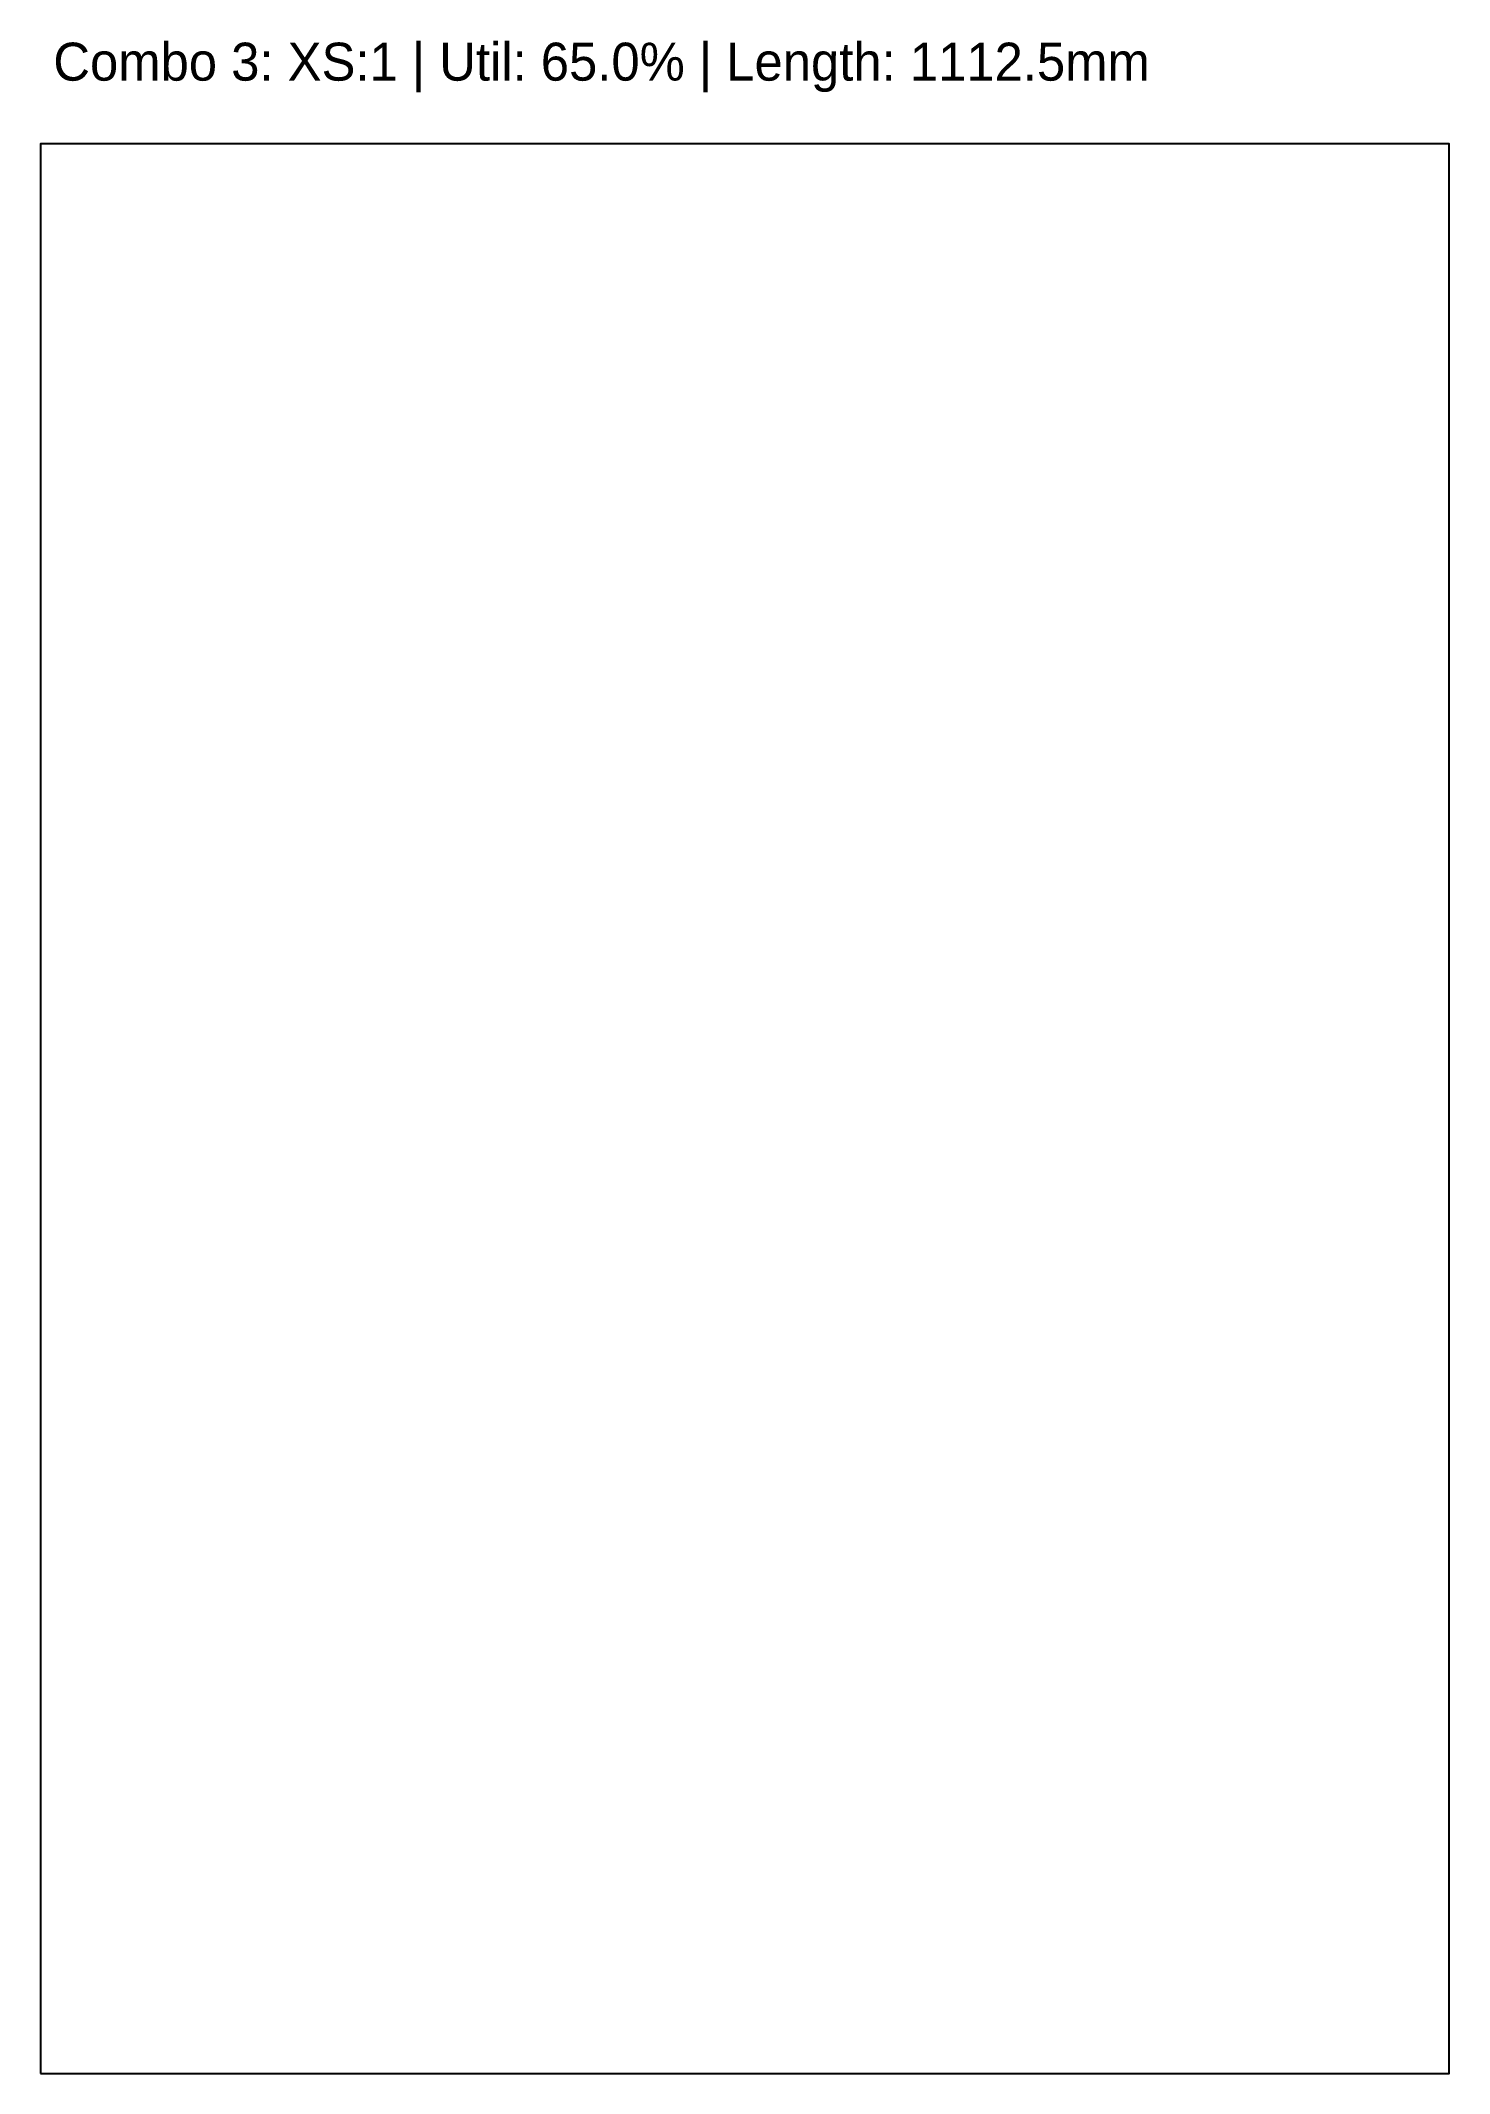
# Model space of a CAD drawing. Header units: metres. Extents: x 0 to 1113, y 0 to 1606.
import ezdxf

# ---------------------------------------------------------------- set-up
doc = ezdxf.new("R2010")
doc.units = ezdxf.units.M
doc.layers.add('CONTAINER', color=7, linetype='Continuous')
doc.layers.add('INFO', color=7, linetype='Continuous')

msp = doc.modelspace()

# ---------------------------------------------------------------- linework, layer by layer
at = {"layer": 'CONTAINER'}
msp.add_lwpolyline([(0, 0), (1112.5, 0), (1112.5, 1524), (0, 1524), (0, 0)], dxfattribs=at)

# ---------------------------------------------------------------- texts
at = {"layer": 'INFO'}
msp.add_text('Combo 3: XS:1 | Util: 65.0% | Length: 1112.5mm', height=30, dxfattribs=at).set_placement((10, 1574))

doc.saveas('drawing.dxf')
